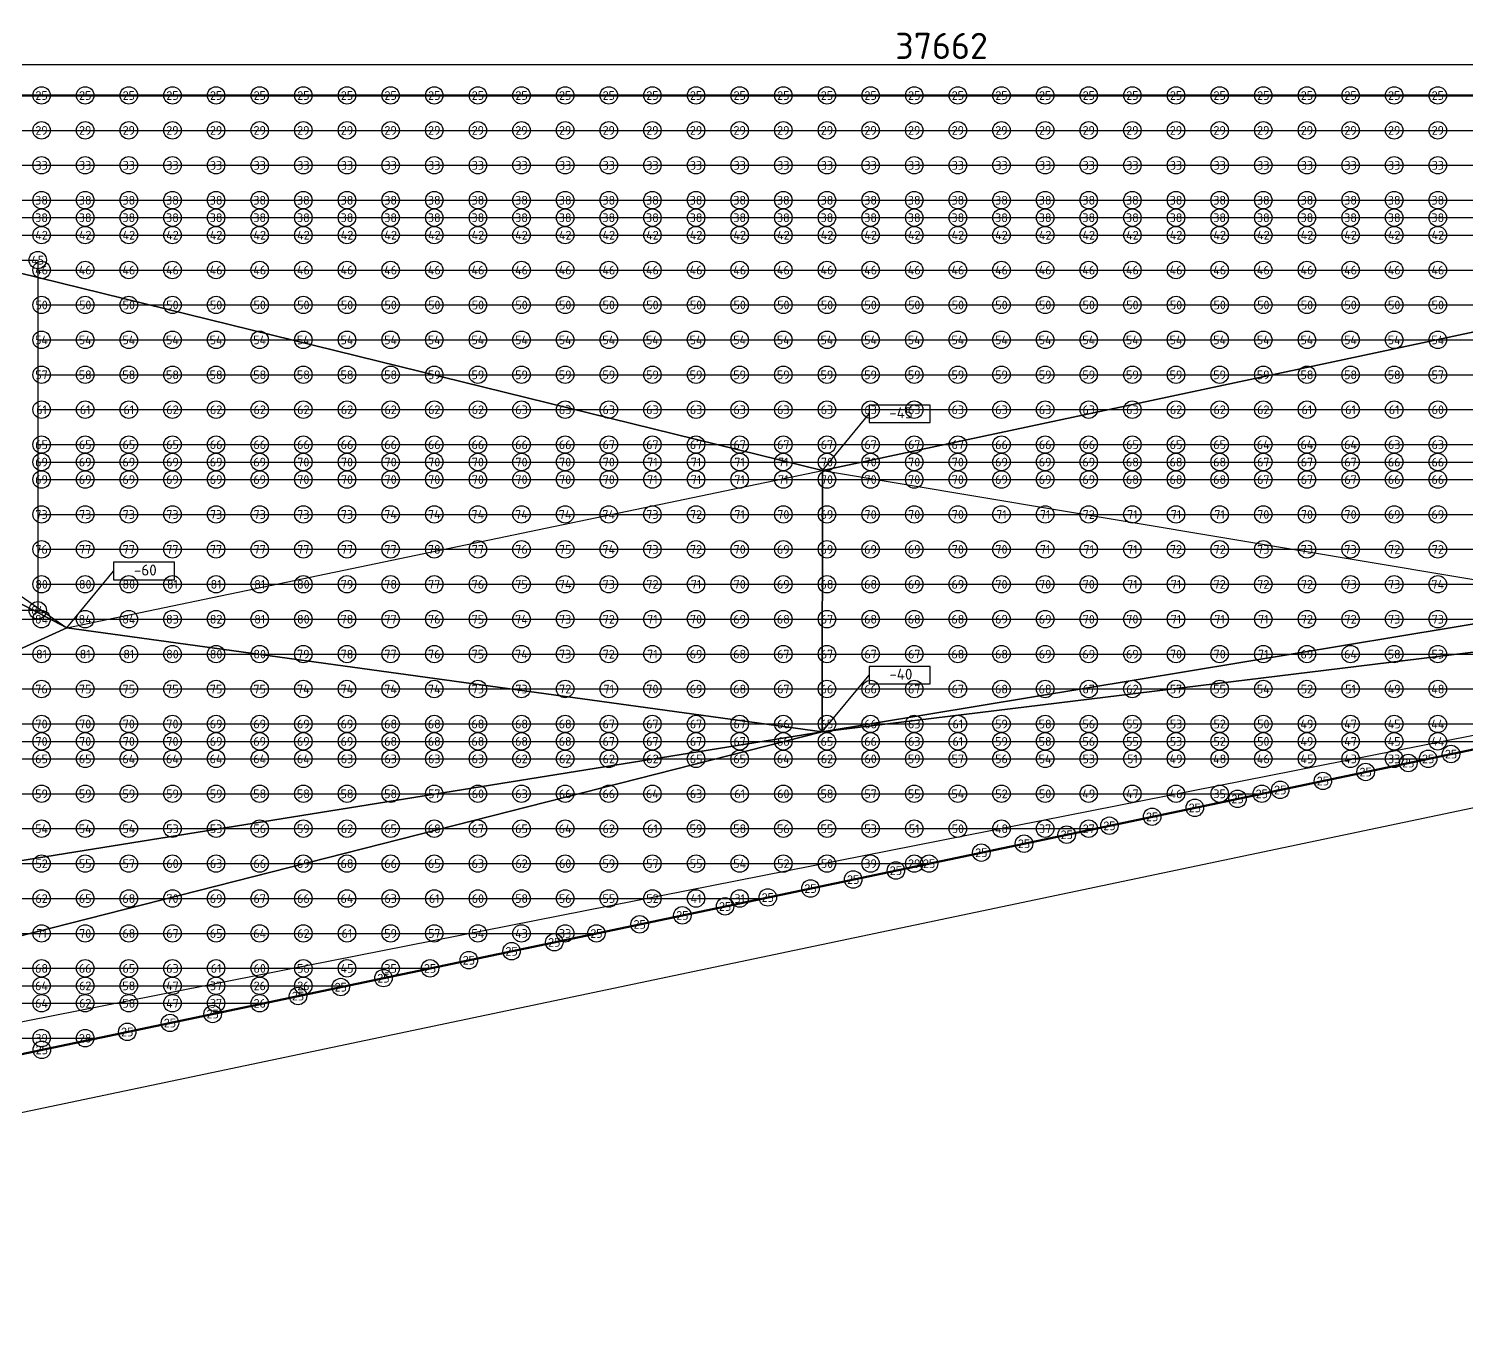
# Model space of a CAD drawing. Header units: millimetres. Extents: x 3543 to 412546, y -146359 to 38454.
# Drawn here: x 269712 to 286185, y -37114 to -22078 of the extents above; entities that cross this region are included whole.
import ezdxf
from ezdxf.enums import TextEntityAlignment as Align

# ---------------------------------------------------------------- set-up
doc = ezdxf.new("R2010")
doc.units = ezdxf.units.MM
doc.layers.add('контур', color=1, linetype='Continuous', lineweight=50)
doc.layers.add('размеры', color=7, linetype='Continuous', lineweight=5)
for name, color, linetype in [('линии_высот', 4, 'Continuous'), ('областиvb', 52, 'Continuous'), ('опоры_текстvb', 7, 'Continuous'), ('опорыvb', 7, 'Continuous'), ('сеткаvb', 8, 'Continuous')]:
    doc.layers.add(name, color=color, linetype=linetype)
doc.styles.add('isocpeur', font='isocpeur.ttf')
doc.dimstyles.new('ISO-25', dxfattribs={"dimtxt": 2.5, "dimasz": 2.5, "dimexe": 1.25, "dimexo": 0.625, "dimtad": 1, "dimdec": 0, "dimtxsty": 'isocpeur', "dimblk": 'OBLIQUE', "dimcen": 2.5, "dimadec": 0, "dimazin": 0, "dimtfac": 1, "dimtdec": 0, "dimtmove": 0, "dimatfit": 3, "dimfxl": 1, "dimarcsym": 0})

# ---------------------------------------------------------------- blocks, each defined once
blk = doc.blocks.new('otmetka_oporvb')
at = {"linetype": 'ByBlock', "lineweight": -2}
blk.add_hatch(color=0, dxfattribs=at).paths.add_polyline_path([(-38, -32, 1), (38, 32, 1)])
at = {"color": 0, "linetype": 'ByBlock', "lineweight": -2}
blk.add_line((0, 0), (2142, 2596), dxfattribs=at)
at = {"color": 0}
blk.add_lwpolyline([(2142, 2196), (4942, 2196), (4942, 2996), (2142, 2996)], close=True, dxfattribs=at)
at = {"color": 0, "linetype": 'ByBlock', "lineweight": -2, "style": 'isocpeur'}
blk.add_attdef('OTM', text='', height=500, dxfattribs=at).set_placement((3600, 2639), align=Align.MIDDLE_CENTER)
blk = doc.blocks.new('opor_symbPRO')
at = {"color": 0, "ltscale": 20}
blk.add_circle((0, 0), 100, dxfattribs=at)
at = {"layer": 'опоры_текстvb', "color": 0, "linetype": 'ByBlock', "lineweight": -2, "style": 'isocpeur'}
blk.add_attdef('COL', text='', height=100, dxfattribs=at).set_placement((0, -1), align=Align.MIDDLE_CENTER)
blk = doc.blocks.new('_OBLIQUE')
at = {"color": 0, "linetype": 'ByBlock'}
blk.add_line((-0.5, -0.5), (0.5, 0.5), dxfattribs=at)
blk = doc.blocks.new('*D35')
at = {"layer": 'Defpoints', "color": 0, "transparency": 16777216}
for p in [(299003, -22488), (261341, -22842), (299003, -22842)]:
    blk.add_point(p, dxfattribs=at)
at = {"layer": 'размеры', "color": 0, "lineweight": -2, "transparency": 16777216}
for p, q in [((261341, -22780), (261341, -22363)), ((299003, -22780), (299003, -22363)), ((261341, -22488), (299003, -22488))]:
    blk.add_line(p, q, dxfattribs=at)
at = {"layer": 'размеры', "color": 0, "lineweight": -2, "transparency": 16777216, "xscale": 250, "yscale": 250, "zscale": 250, "rotation": 180}
blk.add_blockref('_OBLIQUE', (261341, -22488), dxfattribs=at)
at = {"layer": 'размеры', "color": 0, "lineweight": -2, "transparency": 16777216, "xscale": 250, "yscale": 250, "zscale": 250}
blk.add_blockref('_OBLIQUE', (299003, -22488), dxfattribs=at)
at = {"layer": 'размеры', "color": 0, "transparency": 16777216, "insert": (280172, -22275), "char_height": 300, "attachment_point": 5, "style": 'isocpeur'}
blk.add_mtext('37662', dxfattribs=at)
blk = doc.blocks.new('*D37')
at = {"layer": 'Defpoints', "color": 0, "transparency": 16777216}
for p in [(299003, -27661), (215545, -45174), (215680, -45817)]:
    blk.add_point(p, dxfattribs=at)
at = {"layer": 'размеры', "color": 0, "lineweight": -2, "transparency": 16777216}
for p, q in [((299016, -27722), (299164, -28426)), ((299138, -28304), (215680, -45817)), ((215558, -45235), (215706, -45939))]:
    blk.add_line(p, q, dxfattribs=at)
at = {"layer": 'размеры', "color": 0, "lineweight": -2, "transparency": 16777216, "xscale": 250, "yscale": 250, "zscale": 250}
for p, rotation in [((299138, -28304), 11.85098422200823), ((215680, -45817), 191.8509842220083)]:
    blk.add_blockref('_OBLIQUE', p, dxfattribs=dict(at, rotation=rotation))
at = {"layer": 'размеры', "color": 0, "transparency": 16777216, "insert": (257365, -36852), "char_height": 300, "attachment_point": 5, "rotation": 11.851, "style": 'isocpeur'}
blk.add_mtext('85276', dxfattribs=at)

msp = doc.modelspace()

# ---------------------------------------------------------------- linework, layer by layer
at = {"layer": 'контур', "linetype": 'Continuous'}
msp.add_lwpolyline([(215545, -45173.6), (210858.8, -22842.2), (229841.6, -22842.2), (229841.6, -32939.6), (261341.5, -32939.6), (261341.5, -22842.2), (299003.2, -22842.2), (299003.2, -27660.7)], close=True, dxfattribs=at)
at = {"layer": 'линии_высот'}
msp.add_line((215545, -45173.6), (299003.2, -27660.7), dxfattribs=at)
for points in [[(270147.8, -28939.8), (261341.5, -24330.6), (261341.5, -22842.2)], [(270147.8, -28939.8), (278807.8, -27138), (261341.5, -22842.2)], [(261341.5, -22842.2), (278807.8, -27138), (299003.2, -22842.2)], [(278807.8, -27138), (287798.8, -28642.6), (299003.2, -22842.2)], [(270147.8, -28939.8), (261341.5, -32939.6), (261341.5, -24330.6)], [(270147.8, -28939.8), (278807.8, -27138), (278805.8, -30132.2)], [(278805.8, -30132.2), (278807.8, -27138), (287798.8, -28642.6)], [(252298.9, -36875.6), (215545, -45173.6), (299003.2, -27660.7)], [(252298.9, -36875.6), (278805.8, -30132.2), (299003.2, -27660.7)], [(278805.8, -30132.2), (287798.8, -28642.6), (299003.2, -27660.7)], [(261341.5, -32939.6), (270147.8, -28939.8), (278805.8, -30132.2)], [(252298.9, -36875.6), (261341.5, -32939.6), (278805.8, -30132.2)]]:
    msp.add_lwpolyline(points, close=True, dxfattribs=at)
at = {"layer": 'областиvb'}
msp.add_lwpolyline([(264714.2, -24728.5), (269815.3, -24728.5), (269815.3, -28741.4), (264714.2, -28741.4)], close=True, dxfattribs=at)
at = {"layer": 'сеткаvb'}
for p, q in [((261341.5, -22842.2), (299003.2, -22842.2)), ((261341.5, -23242.2), (299003.2, -23242.2)), ((261341.5, -23642.2), (299003.2, -23642.2)), ((261341.5, -24042.2), (299003.2, -24042.2)), ((261341.5, -24242.2), (299003.2, -24242.2)), ((261341.5, -24442.2), (299003.2, -24442.2)), ((264714.2, -24728.5), (269815.3, -24728.5)), ((269815.3, -24842.2), (299003.2, -24842.2)), ((269815.3, -25242.2), (299003.2, -25242.2)), ((269815.3, -25642.2), (299003.2, -25642.2)), ((269815.3, -26042.2), (299003.2, -26042.2)), ((269815.3, -26442.2), (299003.2, -26442.2)), ((269815.3, -26842.2), (299003.2, -26842.2)), ((269815.3, -27042.2), (299003.2, -27042.2)), ((269815.3, -27242.2), (299003.2, -27242.2)), ((269815.3, -27642.2), (299003.2, -27642.2)), ((269815.3, -28042.2), (297185.4, -28042.2)), ((269815.3, -28442.2), (295279.2, -28442.2)), ((269815.3, -28741.4), (264714.2, -28741.4)), ((261341.5, -28842.2), (293372.9, -28842.2)), ((261341.5, -29242.2), (291466.7, -29242.2)), ((261341.5, -29642.2), (289560.5, -29642.2)), ((261341.5, -30042.2), (287654.3, -30042.2)), ((261341.5, -30242.2), (286701.2, -30242.2)), ((261341.5, -30442.2), (285748.1, -30442.2)), ((261341.5, -30842.2), (283841.9, -30842.2)), ((261341.5, -31242.2), (281935.6, -31242.2)), ((261341.5, -31642.2), (280029.4, -31642.2)), ((261341.5, -32042.2), (278123.2, -32042.2)), ((261341.5, -32442.2), (276217, -32442.2)), ((261341.5, -32842.2), (274310.8, -32842.2)), ((215045, -33042.2), (273357.7, -33042.2)), ((215087.4, -33242.2), (272404.6, -33242.2)), ((215172.1, -33642.2), (270498.3, -33642.2))]:
    msp.add_line(p, q, dxfattribs=at)

# ---------------------------------------------------------------- block references
at = {"xscale": 0.25, "yscale": 0.25, "zscale": 0.25}
for p, values in [((278807.8, -27138), {'OTM': '-45'}), ((270147.8, -28939.8), {'OTM': '-60'}), ((278805.8, -30132.2), {'OTM': '-40'})]:
    msp.add_blockref('otmetka_oporvb', p, dxfattribs=at).add_auto_attribs(values)
at = {"layer": 'опорыvb', "color": 1}
for p, values in [((269858.8, -22842.2), {'COL': '25'}), ((270358.8, -22842.2), {'COL': '25'}), ((270858.8, -22842.2), {'COL': '25'}), ((271358.8, -22842.2), {'COL': '25'}), ((271858.8, -22842.2), {'COL': '25'}), ((272358.8, -22842.2), {'COL': '25'}), ((272858.8, -22842.2), {'COL': '25'}), ((273358.8, -22842.2), {'COL': '25'}), ((273858.8, -22842.2), {'COL': '25'}), ((274358.8, -22842.2), {'COL': '25'}), ((274858.8, -22842.2), {'COL': '25'}), ((275358.8, -22842.2), {'COL': '25'}), ((275858.8, -22842.2), {'COL': '25'}), ((276358.8, -22842.2), {'COL': '25'}), ((276858.8, -22842.2), {'COL': '25'}), ((277358.8, -22842.2), {'COL': '25'}), ((277858.8, -22842.2), {'COL': '25'}), ((278358.8, -22842.2), {'COL': '25'}), ((278858.8, -22842.2), {'COL': '25'}), ((279358.8, -22842.2), {'COL': '25'}), ((279858.8, -22842.2), {'COL': '25'}), ((280358.8, -22842.2), {'COL': '25'}), ((280858.8, -22842.2), {'COL': '25'}), ((281358.8, -22842.2), {'COL': '25'}), ((281858.8, -22842.2), {'COL': '25'}), ((282358.8, -22842.2), {'COL': '25'}), ((282858.8, -22842.2), {'COL': '25'}), ((283358.8, -22842.2), {'COL': '25'}), ((283858.8, -22842.2), {'COL': '25'}), ((284358.8, -22842.2), {'COL': '25'}), ((284858.8, -22842.2), {'COL': '25'}), ((285358.8, -22842.2), {'COL': '25'}), ((285858.8, -22842.2), {'COL': '25'}), ((269858.8, -23242.2), {'COL': '29'}), ((270358.8, -23242.2), {'COL': '29'}), ((270858.8, -23242.2), {'COL': '29'}), ((271358.8, -23242.2), {'COL': '29'}), ((271858.8, -23242.2), {'COL': '29'}), ((272358.8, -23242.2), {'COL': '29'}), ((272858.8, -23242.2), {'COL': '29'}), ((273358.8, -23242.2), {'COL': '29'}), ((273858.8, -23242.2), {'COL': '29'}), ((274358.8, -23242.2), {'COL': '29'}), ((274858.8, -23242.2), {'COL': '29'}), ((275358.8, -23242.2), {'COL': '29'}), ((275858.8, -23242.2), {'COL': '29'}), ((276358.8, -23242.2), {'COL': '29'}), ((276858.8, -23242.2), {'COL': '29'}), ((277358.8, -23242.2), {'COL': '29'}), ((277858.8, -23242.2), {'COL': '29'}), ((278358.8, -23242.2), {'COL': '29'}), ((278858.8, -23242.2), {'COL': '29'}), ((279358.8, -23242.2), {'COL': '29'}), ((279858.8, -23242.2), {'COL': '29'}), ((280358.8, -23242.2), {'COL': '29'}), ((280858.8, -23242.2), {'COL': '29'}), ((281358.8, -23242.2), {'COL': '29'}), ((281858.8, -23242.2), {'COL': '29'}), ((282358.8, -23242.2), {'COL': '29'}), ((282858.8, -23242.2), {'COL': '29'}), ((283358.8, -23242.2), {'COL': '29'}), ((283858.8, -23242.2), {'COL': '29'}), ((284358.8, -23242.2), {'COL': '29'}), ((284858.8, -23242.2), {'COL': '29'}), ((285358.8, -23242.2), {'COL': '29'}), ((285858.8, -23242.2), {'COL': '29'}), ((269858.8, -23642.2), {'COL': '33'}), ((270358.8, -23642.2), {'COL': '33'}), ((270858.8, -23642.2), {'COL': '33'}), ((271358.8, -23642.2), {'COL': '33'}), ((271858.8, -23642.2), {'COL': '33'}), ((272358.8, -23642.2), {'COL': '33'}), ((272858.8, -23642.2), {'COL': '33'}), ((273358.8, -23642.2), {'COL': '33'}), ((273858.8, -23642.2), {'COL': '33'}), ((274358.8, -23642.2), {'COL': '33'}), ((274858.8, -23642.2), {'COL': '33'}), ((275358.8, -23642.2), {'COL': '33'}), ((275858.8, -23642.2), {'COL': '33'}), ((276358.8, -23642.2), {'COL': '33'}), ((276858.8, -23642.2), {'COL': '33'}), ((277358.8, -23642.2), {'COL': '33'}), ((277858.8, -23642.2), {'COL': '33'}), ((278358.8, -23642.2), {'COL': '33'}), ((278858.8, -23642.2), {'COL': '33'}), ((279358.8, -23642.2), {'COL': '33'}), ((279858.8, -23642.2), {'COL': '33'}), ((280358.8, -23642.2), {'COL': '33'}), ((280858.8, -23642.2), {'COL': '33'}), ((281358.8, -23642.2), {'COL': '33'}), ((281858.8, -23642.2), {'COL': '33'}), ((282358.8, -23642.2), {'COL': '33'}), ((282858.8, -23642.2), {'COL': '33'}), ((283358.8, -23642.2), {'COL': '33'}), ((283858.8, -23642.2), {'COL': '33'}), ((284358.8, -23642.2), {'COL': '33'}), ((284858.8, -23642.2), {'COL': '33'}), ((285358.8, -23642.2), {'COL': '33'}), ((285858.8, -23642.2), {'COL': '33'}), ((286010.3, -30387.1), {'COL': '25'}), ((285358.8, -30442.2), {'COL': '33'}), ((285521, -30489.8), {'COL': '25'}), ((285748.1, -30442.2), {'COL': '25'}), ((284542.3, -30695.2), {'COL': '25'}), ((285031.6, -30592.5), {'COL': '25'}), ((283563.6, -30900.5), {'COL': '25'}), ((283841.9, -30842.2), {'COL': '25'}), ((284053, -30797.9), {'COL': '25'}), ((283074.3, -31003.2), {'COL': '25'}), ((282095.6, -31208.6), {'COL': '25'}), ((282584.9, -31105.9), {'COL': '25'}), ((281606.2, -31311.3), {'COL': '25'}), ((281858.8, -31242.2), {'COL': '27'}), ((280627.6, -31516.6), {'COL': '25'}), ((281116.9, -31414), {'COL': '25'}), ((279648.9, -31722), {'COL': '25'}), ((279858.8, -31642.2), {'COL': '29'}), ((280029.4, -31642.2), {'COL': '25'}), ((279159.5, -31824.7), {'COL': '25'}), ((277858.8, -32042.2), {'COL': '31'}), ((278180.8, -32030.1), {'COL': '25'}), ((278670.2, -31927.4), {'COL': '25'}), ((277691.5, -32132.7), {'COL': '25'}), ((276712.8, -32338.1), {'COL': '25'}), ((277202.2, -32235.4), {'COL': '25'}), ((275734.1, -32543.5), {'COL': '25'}), ((275858.8, -32442.2), {'COL': '33'}), ((276217, -32442.2), {'COL': '25'}), ((275244.8, -32646.2), {'COL': '25'}), ((274310.8, -32842.2), {'COL': '25'}), ((274755.4, -32748.8), {'COL': '25'}), ((272358.8, -33042.2), {'COL': '26'}), ((272858.8, -33042.2), {'COL': '26'}), ((273776.8, -32954.2), {'COL': '25'}), ((272798.1, -33159.6), {'COL': '25'}), ((273287.4, -33056.9), {'COL': '25'}), ((271819.4, -33365), {'COL': '25'}), ((272358.8, -33242.2), {'COL': '26'}), ((271330, -33467.6), {'COL': '25'}), ((270358.8, -33642.2), {'COL': '28'}), ((270840.7, -33570.3), {'COL': '25'}), ((269862, -33775.7), {'COL': '25'})]:
    msp.add_blockref('opor_symbPRO', p, dxfattribs=at).add_auto_attribs(values)
at = {"layer": 'опорыvb', "color": 92}
for p, values in [((269858.8, -24042.2), {'COL': '38'}), ((270358.8, -24042.2), {'COL': '38'}), ((270858.8, -24042.2), {'COL': '38'}), ((271358.8, -24042.2), {'COL': '38'}), ((271858.8, -24042.2), {'COL': '38'}), ((272358.8, -24042.2), {'COL': '38'}), ((272858.8, -24042.2), {'COL': '38'}), ((273358.8, -24042.2), {'COL': '38'}), ((273858.8, -24042.2), {'COL': '38'}), ((274358.8, -24042.2), {'COL': '38'}), ((274858.8, -24042.2), {'COL': '38'}), ((275358.8, -24042.2), {'COL': '38'}), ((275858.8, -24042.2), {'COL': '38'}), ((276358.8, -24042.2), {'COL': '38'}), ((276858.8, -24042.2), {'COL': '38'}), ((277358.8, -24042.2), {'COL': '38'}), ((277858.8, -24042.2), {'COL': '38'}), ((278358.8, -24042.2), {'COL': '38'}), ((278858.8, -24042.2), {'COL': '38'}), ((279358.8, -24042.2), {'COL': '38'}), ((279858.8, -24042.2), {'COL': '38'}), ((280358.8, -24042.2), {'COL': '38'}), ((280858.8, -24042.2), {'COL': '38'}), ((281358.8, -24042.2), {'COL': '38'}), ((281858.8, -24042.2), {'COL': '38'}), ((282358.8, -24042.2), {'COL': '38'}), ((282858.8, -24042.2), {'COL': '38'}), ((283358.8, -24042.2), {'COL': '38'}), ((283858.8, -24042.2), {'COL': '38'}), ((284358.8, -24042.2), {'COL': '38'}), ((284858.8, -24042.2), {'COL': '38'}), ((285358.8, -24042.2), {'COL': '38'}), ((285858.8, -24042.2), {'COL': '38'}), ((269858.8, -24242.2), {'COL': '38'}), ((270358.8, -24242.2), {'COL': '38'}), ((270858.8, -24242.2), {'COL': '38'}), ((271358.8, -24242.2), {'COL': '38'}), ((271858.8, -24242.2), {'COL': '38'}), ((272358.8, -24242.2), {'COL': '38'}), ((272858.8, -24242.2), {'COL': '38'}), ((273358.8, -24242.2), {'COL': '38'}), ((273858.8, -24242.2), {'COL': '38'}), ((274358.8, -24242.2), {'COL': '38'}), ((274858.8, -24242.2), {'COL': '38'}), ((275358.8, -24242.2), {'COL': '38'}), ((275858.8, -24242.2), {'COL': '38'}), ((276358.8, -24242.2), {'COL': '38'}), ((276858.8, -24242.2), {'COL': '38'}), ((277358.8, -24242.2), {'COL': '38'}), ((277858.8, -24242.2), {'COL': '38'}), ((278358.8, -24242.2), {'COL': '38'}), ((278858.8, -24242.2), {'COL': '38'}), ((279358.8, -24242.2), {'COL': '38'}), ((279858.8, -24242.2), {'COL': '38'}), ((280358.8, -24242.2), {'COL': '38'}), ((280858.8, -24242.2), {'COL': '38'}), ((281358.8, -24242.2), {'COL': '38'}), ((281858.8, -24242.2), {'COL': '38'}), ((282358.8, -24242.2), {'COL': '38'}), ((282858.8, -24242.2), {'COL': '38'}), ((283358.8, -24242.2), {'COL': '38'}), ((283858.8, -24242.2), {'COL': '38'}), ((284358.8, -24242.2), {'COL': '38'}), ((284858.8, -24242.2), {'COL': '38'}), ((285358.8, -24242.2), {'COL': '38'}), ((285858.8, -24242.2), {'COL': '38'}), ((269858.8, -24442.2), {'COL': '42'}), ((270358.8, -24442.2), {'COL': '42'}), ((270858.8, -24442.2), {'COL': '42'}), ((271358.8, -24442.2), {'COL': '42'}), ((271858.8, -24442.2), {'COL': '42'}), ((272358.8, -24442.2), {'COL': '42'}), ((272858.8, -24442.2), {'COL': '42'}), ((273358.8, -24442.2), {'COL': '42'}), ((273858.8, -24442.2), {'COL': '42'}), ((274358.8, -24442.2), {'COL': '42'}), ((274858.8, -24442.2), {'COL': '42'}), ((275358.8, -24442.2), {'COL': '42'}), ((275858.8, -24442.2), {'COL': '42'}), ((276358.8, -24442.2), {'COL': '42'}), ((276858.8, -24442.2), {'COL': '42'}), ((277358.8, -24442.2), {'COL': '42'}), ((277858.8, -24442.2), {'COL': '42'}), ((278358.8, -24442.2), {'COL': '42'}), ((278858.8, -24442.2), {'COL': '42'}), ((279358.8, -24442.2), {'COL': '42'}), ((279858.8, -24442.2), {'COL': '42'}), ((280358.8, -24442.2), {'COL': '42'}), ((280858.8, -24442.2), {'COL': '42'}), ((281358.8, -24442.2), {'COL': '42'}), ((281858.8, -24442.2), {'COL': '42'}), ((282358.8, -24442.2), {'COL': '42'}), ((282858.8, -24442.2), {'COL': '42'}), ((283358.8, -24442.2), {'COL': '42'}), ((283858.8, -24442.2), {'COL': '42'}), ((284358.8, -24442.2), {'COL': '42'}), ((284858.8, -24442.2), {'COL': '42'}), ((285358.8, -24442.2), {'COL': '42'}), ((285858.8, -24442.2), {'COL': '42'}), ((269815.3, -24728.5), {'COL': '45'}), ((269858.8, -24842.2), {'COL': '46'}), ((270358.8, -24842.2), {'COL': '46'}), ((270858.8, -24842.2), {'COL': '46'}), ((271358.8, -24842.2), {'COL': '46'}), ((271858.8, -24842.2), {'COL': '46'}), ((272358.8, -24842.2), {'COL': '46'}), ((272858.8, -24842.2), {'COL': '46'}), ((273358.8, -24842.2), {'COL': '46'}), ((273858.8, -24842.2), {'COL': '46'}), ((274358.8, -24842.2), {'COL': '46'}), ((274858.8, -24842.2), {'COL': '46'}), ((275358.8, -24842.2), {'COL': '46'}), ((275858.8, -24842.2), {'COL': '46'}), ((276358.8, -24842.2), {'COL': '46'}), ((276858.8, -24842.2), {'COL': '46'}), ((277358.8, -24842.2), {'COL': '46'}), ((277858.8, -24842.2), {'COL': '46'}), ((278358.8, -24842.2), {'COL': '46'}), ((278858.8, -24842.2), {'COL': '46'}), ((279358.8, -24842.2), {'COL': '46'}), ((279858.8, -24842.2), {'COL': '46'}), ((280358.8, -24842.2), {'COL': '46'}), ((280858.8, -24842.2), {'COL': '46'}), ((281358.8, -24842.2), {'COL': '46'}), ((281858.8, -24842.2), {'COL': '46'}), ((282358.8, -24842.2), {'COL': '46'}), ((282858.8, -24842.2), {'COL': '46'}), ((283358.8, -24842.2), {'COL': '46'}), ((283858.8, -24842.2), {'COL': '46'}), ((284358.8, -24842.2), {'COL': '46'}), ((284858.8, -24842.2), {'COL': '46'}), ((285358.8, -24842.2), {'COL': '46'}), ((285858.8, -24842.2), {'COL': '46'}), ((285358.8, -29642.2), {'COL': '49'}), ((285858.8, -29642.2), {'COL': '48'}), ((284358.8, -30042.2), {'COL': '49'}), ((284858.8, -30042.2), {'COL': '47'}), ((285358.8, -30042.2), {'COL': '45'}), ((285858.8, -30042.2), {'COL': '44'}), ((284358.8, -30242.2), {'COL': '49'}), ((284858.8, -30242.2), {'COL': '47'}), ((285358.8, -30242.2), {'COL': '45'}), ((285858.8, -30242.2), {'COL': '44'}), ((282858.8, -30442.2), {'COL': '49'}), ((283358.8, -30442.2), {'COL': '48'}), ((283858.8, -30442.2), {'COL': '46'}), ((284358.8, -30442.2), {'COL': '45'}), ((284858.8, -30442.2), {'COL': '43'}), ((281858.8, -30842.2), {'COL': '49'}), ((282358.8, -30842.2), {'COL': '47'}), ((282858.8, -30842.2), {'COL': '46'}), ((283358.8, -30842.2), {'COL': '35'}), ((280858.8, -31242.2), {'COL': '48'}), ((281358.8, -31242.2), {'COL': '37'}), ((279358.8, -31642.2), {'COL': '39'}), ((277358.8, -32042.2), {'COL': '41'}), ((275358.8, -32442.2), {'COL': '43'}), ((273358.8, -32842.2), {'COL': '45'}), ((273858.8, -32842.2), {'COL': '35'}), ((271358.8, -33042.2), {'COL': '47'}), ((271858.8, -33042.2), {'COL': '37'}), ((271358.8, -33242.2), {'COL': '47'}), ((271858.8, -33242.2), {'COL': '37'}), ((269858.8, -33642.2), {'COL': '39'})]:
    msp.add_blockref('opor_symbPRO', p, dxfattribs=at).add_auto_attribs(values)
at = {"layer": 'опорыvb', "color": 131}
for p, values in [((269858.8, -25242.2), {'COL': '50'}), ((270358.8, -25242.2), {'COL': '50'}), ((270858.8, -25242.2), {'COL': '50'}), ((271358.8, -25242.2), {'COL': '50'}), ((271858.8, -25242.2), {'COL': '50'}), ((272358.8, -25242.2), {'COL': '50'}), ((272858.8, -25242.2), {'COL': '50'}), ((273358.8, -25242.2), {'COL': '50'}), ((273858.8, -25242.2), {'COL': '50'}), ((274358.8, -25242.2), {'COL': '50'}), ((274858.8, -25242.2), {'COL': '50'}), ((275358.8, -25242.2), {'COL': '50'}), ((275858.8, -25242.2), {'COL': '50'}), ((276358.8, -25242.2), {'COL': '50'}), ((276858.8, -25242.2), {'COL': '50'}), ((277358.8, -25242.2), {'COL': '50'}), ((277858.8, -25242.2), {'COL': '50'}), ((278358.8, -25242.2), {'COL': '50'}), ((278858.8, -25242.2), {'COL': '50'}), ((279358.8, -25242.2), {'COL': '50'}), ((279858.8, -25242.2), {'COL': '50'}), ((280358.8, -25242.2), {'COL': '50'}), ((280858.8, -25242.2), {'COL': '50'}), ((281358.8, -25242.2), {'COL': '50'}), ((281858.8, -25242.2), {'COL': '50'}), ((282358.8, -25242.2), {'COL': '50'}), ((282858.8, -25242.2), {'COL': '50'}), ((283358.8, -25242.2), {'COL': '50'}), ((283858.8, -25242.2), {'COL': '50'}), ((284358.8, -25242.2), {'COL': '50'}), ((284858.8, -25242.2), {'COL': '50'}), ((285358.8, -25242.2), {'COL': '50'}), ((285858.8, -25242.2), {'COL': '50'}), ((269858.8, -25642.2), {'COL': '54'}), ((270358.8, -25642.2), {'COL': '54'}), ((270858.8, -25642.2), {'COL': '54'}), ((271358.8, -25642.2), {'COL': '54'}), ((271858.8, -25642.2), {'COL': '54'}), ((272358.8, -25642.2), {'COL': '54'}), ((272858.8, -25642.2), {'COL': '54'}), ((273358.8, -25642.2), {'COL': '54'}), ((273858.8, -25642.2), {'COL': '54'}), ((274358.8, -25642.2), {'COL': '54'}), ((274858.8, -25642.2), {'COL': '54'}), ((275358.8, -25642.2), {'COL': '54'}), ((275858.8, -25642.2), {'COL': '54'}), ((276358.8, -25642.2), {'COL': '54'}), ((276858.8, -25642.2), {'COL': '54'}), ((277358.8, -25642.2), {'COL': '54'}), ((277858.8, -25642.2), {'COL': '54'}), ((278358.8, -25642.2), {'COL': '54'}), ((278858.8, -25642.2), {'COL': '54'}), ((279358.8, -25642.2), {'COL': '54'}), ((279858.8, -25642.2), {'COL': '54'}), ((280358.8, -25642.2), {'COL': '54'}), ((280858.8, -25642.2), {'COL': '54'}), ((281358.8, -25642.2), {'COL': '54'}), ((281858.8, -25642.2), {'COL': '54'}), ((282358.8, -25642.2), {'COL': '54'}), ((282858.8, -25642.2), {'COL': '54'}), ((283358.8, -25642.2), {'COL': '54'}), ((283858.8, -25642.2), {'COL': '54'}), ((284358.8, -25642.2), {'COL': '54'}), ((284858.8, -25642.2), {'COL': '54'}), ((285358.8, -25642.2), {'COL': '54'}), ((285858.8, -25642.2), {'COL': '54'}), ((269858.8, -26042.2), {'COL': '57'}), ((270358.8, -26042.2), {'COL': '58'}), ((270858.8, -26042.2), {'COL': '58'}), ((271358.8, -26042.2), {'COL': '58'}), ((271858.8, -26042.2), {'COL': '58'}), ((272358.8, -26042.2), {'COL': '58'}), ((272858.8, -26042.2), {'COL': '58'}), ((273358.8, -26042.2), {'COL': '58'}), ((273858.8, -26042.2), {'COL': '58'}), ((274358.8, -26042.2), {'COL': '59'}), ((274858.8, -26042.2), {'COL': '59'}), ((275358.8, -26042.2), {'COL': '59'}), ((275858.8, -26042.2), {'COL': '59'}), ((276358.8, -26042.2), {'COL': '59'}), ((276858.8, -26042.2), {'COL': '59'}), ((277358.8, -26042.2), {'COL': '59'}), ((277858.8, -26042.2), {'COL': '59'}), ((278358.8, -26042.2), {'COL': '59'}), ((278858.8, -26042.2), {'COL': '59'}), ((279358.8, -26042.2), {'COL': '59'}), ((279858.8, -26042.2), {'COL': '59'}), ((280358.8, -26042.2), {'COL': '59'}), ((280858.8, -26042.2), {'COL': '59'}), ((281358.8, -26042.2), {'COL': '59'}), ((281858.8, -26042.2), {'COL': '59'}), ((282358.8, -26042.2), {'COL': '59'}), ((282858.8, -26042.2), {'COL': '59'}), ((283358.8, -26042.2), {'COL': '59'}), ((283858.8, -26042.2), {'COL': '59'}), ((284358.8, -26042.2), {'COL': '58'}), ((284858.8, -26042.2), {'COL': '58'}), ((285358.8, -26042.2), {'COL': '58'}), ((285858.8, -26042.2), {'COL': '57'}), ((269858.8, -26442.2), {'COL': '61'}), ((270358.8, -26442.2), {'COL': '61'}), ((270858.8, -26442.2), {'COL': '61'}), ((271358.8, -26442.2), {'COL': '62'}), ((271858.8, -26442.2), {'COL': '62'}), ((272358.8, -26442.2), {'COL': '62'}), ((272858.8, -26442.2), {'COL': '62'}), ((273358.8, -26442.2), {'COL': '62'}), ((273858.8, -26442.2), {'COL': '62'}), ((274358.8, -26442.2), {'COL': '62'}), ((274858.8, -26442.2), {'COL': '62'}), ((275358.8, -26442.2), {'COL': '63'}), ((275858.8, -26442.2), {'COL': '63'}), ((276358.8, -26442.2), {'COL': '63'}), ((276858.8, -26442.2), {'COL': '63'}), ((277358.8, -26442.2), {'COL': '63'}), ((277858.8, -26442.2), {'COL': '63'}), ((278358.8, -26442.2), {'COL': '63'}), ((278858.8, -26442.2), {'COL': '63'}), ((279358.8, -26442.2), {'COL': '63'}), ((279858.8, -26442.2), {'COL': '63'}), ((280358.8, -26442.2), {'COL': '63'}), ((280858.8, -26442.2), {'COL': '63'}), ((281358.8, -26442.2), {'COL': '63'}), ((281858.8, -26442.2), {'COL': '63'}), ((282358.8, -26442.2), {'COL': '63'}), ((282858.8, -26442.2), {'COL': '62'}), ((283358.8, -26442.2), {'COL': '62'}), ((283858.8, -26442.2), {'COL': '62'}), ((284358.8, -26442.2), {'COL': '61'}), ((284858.8, -26442.2), {'COL': '61'}), ((285358.8, -26442.2), {'COL': '61'}), ((285858.8, -26442.2), {'COL': '60'}), ((269858.8, -26842.2), {'COL': '65'}), ((270358.8, -26842.2), {'COL': '65'}), ((270858.8, -26842.2), {'COL': '65'}), ((271358.8, -26842.2), {'COL': '65'}), ((271858.8, -26842.2), {'COL': '66'}), ((272358.8, -26842.2), {'COL': '66'}), ((272858.8, -26842.2), {'COL': '66'}), ((273358.8, -26842.2), {'COL': '66'}), ((273858.8, -26842.2), {'COL': '66'}), ((274358.8, -26842.2), {'COL': '66'}), ((274858.8, -26842.2), {'COL': '66'}), ((275358.8, -26842.2), {'COL': '66'}), ((275858.8, -26842.2), {'COL': '66'}), ((276358.8, -26842.2), {'COL': '67'}), ((276858.8, -26842.2), {'COL': '67'}), ((277358.8, -26842.2), {'COL': '67'}), ((277858.8, -26842.2), {'COL': '67'}), ((278358.8, -26842.2), {'COL': '67'}), ((278858.8, -26842.2), {'COL': '67'}), ((279358.8, -26842.2), {'COL': '67'}), ((279858.8, -26842.2), {'COL': '67'}), ((280358.8, -26842.2), {'COL': '67'}), ((280858.8, -26842.2), {'COL': '66'}), ((281358.8, -26842.2), {'COL': '66'}), ((281858.8, -26842.2), {'COL': '66'}), ((282358.8, -26842.2), {'COL': '65'}), ((282858.8, -26842.2), {'COL': '65'}), ((283358.8, -26842.2), {'COL': '65'}), ((283858.8, -26842.2), {'COL': '64'}), ((284358.8, -26842.2), {'COL': '64'}), ((284858.8, -26842.2), {'COL': '64'}), ((285358.8, -26842.2), {'COL': '63'}), ((285858.8, -26842.2), {'COL': '63'}), ((269858.8, -27042.2), {'COL': '69'}), ((270358.8, -27042.2), {'COL': '69'}), ((270858.8, -27042.2), {'COL': '69'}), ((271358.8, -27042.2), {'COL': '69'}), ((271858.8, -27042.2), {'COL': '69'}), ((272358.8, -27042.2), {'COL': '69'}), ((272858.8, -27042.2), {'COL': '70'}), ((273358.8, -27042.2), {'COL': '70'}), ((273858.8, -27042.2), {'COL': '70'}), ((274358.8, -27042.2), {'COL': '70'}), ((274858.8, -27042.2), {'COL': '70'}), ((275358.8, -27042.2), {'COL': '70'}), ((275858.8, -27042.2), {'COL': '70'}), ((276358.8, -27042.2), {'COL': '70'}), ((276858.8, -27042.2), {'COL': '71'}), ((277358.8, -27042.2), {'COL': '71'}), ((277858.8, -27042.2), {'COL': '71'}), ((278358.8, -27042.2), {'COL': '71'}), ((278858.8, -27042.2), {'COL': '70'}), ((279358.8, -27042.2), {'COL': '70'}), ((279858.8, -27042.2), {'COL': '70'}), ((280358.8, -27042.2), {'COL': '70'}), ((280858.8, -27042.2), {'COL': '69'}), ((281358.8, -27042.2), {'COL': '69'}), ((281858.8, -27042.2), {'COL': '69'}), ((282358.8, -27042.2), {'COL': '68'}), ((282858.8, -27042.2), {'COL': '68'}), ((283358.8, -27042.2), {'COL': '68'}), ((283858.8, -27042.2), {'COL': '67'}), ((284358.8, -27042.2), {'COL': '67'}), ((284858.8, -27042.2), {'COL': '67'}), ((285358.8, -27042.2), {'COL': '66'}), ((285858.8, -27042.2), {'COL': '66'}), ((269858.8, -27242.2), {'COL': '69'}), ((270358.8, -27242.2), {'COL': '69'}), ((270858.8, -27242.2), {'COL': '69'}), ((271358.8, -27242.2), {'COL': '69'}), ((271858.8, -27242.2), {'COL': '69'}), ((272358.8, -27242.2), {'COL': '69'}), ((272858.8, -27242.2), {'COL': '70'}), ((273358.8, -27242.2), {'COL': '70'}), ((273858.8, -27242.2), {'COL': '70'}), ((274358.8, -27242.2), {'COL': '70'}), ((274858.8, -27242.2), {'COL': '70'}), ((275358.8, -27242.2), {'COL': '70'}), ((275858.8, -27242.2), {'COL': '70'}), ((276358.8, -27242.2), {'COL': '70'}), ((276858.8, -27242.2), {'COL': '71'}), ((277358.8, -27242.2), {'COL': '71'}), ((277858.8, -27242.2), {'COL': '71'}), ((278358.8, -27242.2), {'COL': '71'}), ((278858.8, -27242.2), {'COL': '70'}), ((279358.8, -27242.2), {'COL': '70'}), ((279858.8, -27242.2), {'COL': '70'}), ((280358.8, -27242.2), {'COL': '70'}), ((280858.8, -27242.2), {'COL': '69'}), ((281358.8, -27242.2), {'COL': '69'}), ((281858.8, -27242.2), {'COL': '69'}), ((282358.8, -27242.2), {'COL': '68'}), ((282858.8, -27242.2), {'COL': '68'}), ((283358.8, -27242.2), {'COL': '68'}), ((283858.8, -27242.2), {'COL': '67'}), ((284358.8, -27242.2), {'COL': '67'}), ((284858.8, -27242.2), {'COL': '67'}), ((285358.8, -27242.2), {'COL': '66'}), ((285858.8, -27242.2), {'COL': '66'}), ((269858.8, -27642.2), {'COL': '73'}), ((270358.8, -27642.2), {'COL': '73'}), ((270858.8, -27642.2), {'COL': '73'}), ((271358.8, -27642.2), {'COL': '73'}), ((271858.8, -27642.2), {'COL': '73'}), ((272358.8, -27642.2), {'COL': '73'}), ((272858.8, -27642.2), {'COL': '73'}), ((273358.8, -27642.2), {'COL': '73'}), ((273858.8, -27642.2), {'COL': '74'}), ((274358.8, -27642.2), {'COL': '74'}), ((274858.8, -27642.2), {'COL': '74'}), ((275358.8, -27642.2), {'COL': '74'}), ((275858.8, -27642.2), {'COL': '74'}), ((276358.8, -27642.2), {'COL': '74'}), ((276858.8, -27642.2), {'COL': '73'}), ((277358.8, -27642.2), {'COL': '72'}), ((277858.8, -27642.2), {'COL': '71'}), ((278358.8, -27642.2), {'COL': '70'}), ((278858.8, -27642.2), {'COL': '69'}), ((279358.8, -27642.2), {'COL': '70'}), ((279858.8, -27642.2), {'COL': '70'}), ((280358.8, -27642.2), {'COL': '70'}), ((280858.8, -27642.2), {'COL': '71'}), ((281358.8, -27642.2), {'COL': '71'}), ((281858.8, -27642.2), {'COL': '72'}), ((282358.8, -27642.2), {'COL': '71'}), ((282858.8, -27642.2), {'COL': '71'}), ((283358.8, -27642.2), {'COL': '71'}), ((283858.8, -27642.2), {'COL': '70'}), ((284358.8, -27642.2), {'COL': '70'}), ((284858.8, -27642.2), {'COL': '70'}), ((285358.8, -27642.2), {'COL': '69'}), ((285858.8, -27642.2), {'COL': '69'}), ((269858.8, -28042.2), {'COL': '76'}), ((270358.8, -28042.2), {'COL': '77'}), ((270858.8, -28042.2), {'COL': '77'}), ((271358.8, -28042.2), {'COL': '77'}), ((271858.8, -28042.2), {'COL': '77'}), ((272358.8, -28042.2), {'COL': '77'}), ((272858.8, -28042.2), {'COL': '77'}), ((273358.8, -28042.2), {'COL': '77'}), ((273858.8, -28042.2), {'COL': '77'}), ((274358.8, -28042.2), {'COL': '78'}), ((274858.8, -28042.2), {'COL': '77'}), ((275358.8, -28042.2), {'COL': '76'}), ((275858.8, -28042.2), {'COL': '75'}), ((276358.8, -28042.2), {'COL': '74'}), ((276858.8, -28042.2), {'COL': '73'}), ((277358.8, -28042.2), {'COL': '72'}), ((277858.8, -28042.2), {'COL': '70'}), ((278358.8, -28042.2), {'COL': '69'}), ((278858.8, -28042.2), {'COL': '69'}), ((279358.8, -28042.2), {'COL': '69'}), ((279858.8, -28042.2), {'COL': '69'}), ((280358.8, -28042.2), {'COL': '70'}), ((280858.8, -28042.2), {'COL': '70'}), ((281358.8, -28042.2), {'COL': '71'}), ((281858.8, -28042.2), {'COL': '71'}), ((282358.8, -28042.2), {'COL': '71'}), ((282858.8, -28042.2), {'COL': '72'}), ((283358.8, -28042.2), {'COL': '72'}), ((283858.8, -28042.2), {'COL': '73'}), ((284358.8, -28042.2), {'COL': '73'}), ((284858.8, -28042.2), {'COL': '73'}), ((285358.8, -28042.2), {'COL': '72'}), ((285858.8, -28042.2), {'COL': '72'}), ((273358.8, -28442.2), {'COL': '79'}), ((273858.8, -28442.2), {'COL': '78'}), ((274358.8, -28442.2), {'COL': '77'}), ((274858.8, -28442.2), {'COL': '76'}), ((275358.8, -28442.2), {'COL': '75'}), ((275858.8, -28442.2), {'COL': '74'}), ((276358.8, -28442.2), {'COL': '73'}), ((276858.8, -28442.2), {'COL': '72'}), ((277358.8, -28442.2), {'COL': '71'}), ((277858.8, -28442.2), {'COL': '70'}), ((278358.8, -28442.2), {'COL': '69'}), ((278858.8, -28442.2), {'COL': '68'}), ((279358.8, -28442.2), {'COL': '68'}), ((279858.8, -28442.2), {'COL': '69'}), ((280358.8, -28442.2), {'COL': '69'}), ((280858.8, -28442.2), {'COL': '70'}), ((281358.8, -28442.2), {'COL': '70'}), ((281858.8, -28442.2), {'COL': '70'}), ((282358.8, -28442.2), {'COL': '71'}), ((282858.8, -28442.2), {'COL': '71'}), ((283358.8, -28442.2), {'COL': '72'}), ((283858.8, -28442.2), {'COL': '72'}), ((284358.8, -28442.2), {'COL': '72'}), ((284858.8, -28442.2), {'COL': '73'}), ((285358.8, -28442.2), {'COL': '73'}), ((285858.8, -28442.2), {'COL': '74'}), ((273358.8, -28842.2), {'COL': '78'}), ((273858.8, -28842.2), {'COL': '77'}), ((274358.8, -28842.2), {'COL': '76'}), ((274858.8, -28842.2), {'COL': '75'}), ((275358.8, -28842.2), {'COL': '74'}), ((275858.8, -28842.2), {'COL': '73'}), ((276358.8, -28842.2), {'COL': '72'}), ((276858.8, -28842.2), {'COL': '71'}), ((277358.8, -28842.2), {'COL': '70'}), ((277858.8, -28842.2), {'COL': '69'}), ((278358.8, -28842.2), {'COL': '68'}), ((278858.8, -28842.2), {'COL': '67'}), ((279358.8, -28842.2), {'COL': '68'}), ((279858.8, -28842.2), {'COL': '68'}), ((280358.8, -28842.2), {'COL': '68'}), ((280858.8, -28842.2), {'COL': '69'}), ((281358.8, -28842.2), {'COL': '69'}), ((281858.8, -28842.2), {'COL': '70'}), ((282358.8, -28842.2), {'COL': '70'}), ((282858.8, -28842.2), {'COL': '71'}), ((283358.8, -28842.2), {'COL': '71'}), ((283858.8, -28842.2), {'COL': '71'}), ((284358.8, -28842.2), {'COL': '72'}), ((284858.8, -28842.2), {'COL': '72'}), ((285358.8, -28842.2), {'COL': '73'}), ((285858.8, -28842.2), {'COL': '73'}), ((272858.8, -29242.2), {'COL': '79'}), ((273358.8, -29242.2), {'COL': '78'}), ((273858.8, -29242.2), {'COL': '77'}), ((274358.8, -29242.2), {'COL': '76'}), ((274858.8, -29242.2), {'COL': '75'}), ((275358.8, -29242.2), {'COL': '74'}), ((275858.8, -29242.2), {'COL': '73'}), ((276358.8, -29242.2), {'COL': '72'}), ((276858.8, -29242.2), {'COL': '71'}), ((277358.8, -29242.2), {'COL': '69'}), ((277858.8, -29242.2), {'COL': '68'}), ((278358.8, -29242.2), {'COL': '67'}), ((278858.8, -29242.2), {'COL': '67'}), ((279358.8, -29242.2), {'COL': '67'}), ((279858.8, -29242.2), {'COL': '67'}), ((280358.8, -29242.2), {'COL': '68'}), ((280858.8, -29242.2), {'COL': '68'}), ((281358.8, -29242.2), {'COL': '69'}), ((281858.8, -29242.2), {'COL': '69'}), ((282358.8, -29242.2), {'COL': '69'}), ((282858.8, -29242.2), {'COL': '70'}), ((283358.8, -29242.2), {'COL': '70'}), ((283858.8, -29242.2), {'COL': '71'}), ((284358.8, -29242.2), {'COL': '69'}), ((284858.8, -29242.2), {'COL': '64'}), ((285358.8, -29242.2), {'COL': '58'}), ((285858.8, -29242.2), {'COL': '53'}), ((269858.8, -29642.2), {'COL': '76'}), ((270358.8, -29642.2), {'COL': '75'}), ((270858.8, -29642.2), {'COL': '75'}), ((271358.8, -29642.2), {'COL': '75'}), ((271858.8, -29642.2), {'COL': '75'}), ((272358.8, -29642.2), {'COL': '75'}), ((272858.8, -29642.2), {'COL': '74'}), ((273358.8, -29642.2), {'COL': '74'}), ((273858.8, -29642.2), {'COL': '74'}), ((274358.8, -29642.2), {'COL': '74'}), ((274858.8, -29642.2), {'COL': '73'}), ((275358.8, -29642.2), {'COL': '73'}), ((275858.8, -29642.2), {'COL': '72'}), ((276358.8, -29642.2), {'COL': '71'}), ((276858.8, -29642.2), {'COL': '70'}), ((277358.8, -29642.2), {'COL': '69'}), ((277858.8, -29642.2), {'COL': '68'}), ((278358.8, -29642.2), {'COL': '67'}), ((278858.8, -29642.2), {'COL': '66'}), ((279358.8, -29642.2), {'COL': '66'}), ((279858.8, -29642.2), {'COL': '67'}), ((280358.8, -29642.2), {'COL': '67'}), ((280858.8, -29642.2), {'COL': '68'}), ((281358.8, -29642.2), {'COL': '68'}), ((281858.8, -29642.2), {'COL': '67'}), ((282358.8, -29642.2), {'COL': '62'}), ((282858.8, -29642.2), {'COL': '57'}), ((283358.8, -29642.2), {'COL': '55'}), ((283858.8, -29642.2), {'COL': '54'}), ((284358.8, -29642.2), {'COL': '52'}), ((284858.8, -29642.2), {'COL': '51'}), ((269858.8, -30042.2), {'COL': '70'}), ((270358.8, -30042.2), {'COL': '70'}), ((270858.8, -30042.2), {'COL': '70'}), ((271358.8, -30042.2), {'COL': '70'}), ((271858.8, -30042.2), {'COL': '69'}), ((272358.8, -30042.2), {'COL': '69'}), ((272858.8, -30042.2), {'COL': '69'}), ((273358.8, -30042.2), {'COL': '69'}), ((273858.8, -30042.2), {'COL': '68'}), ((274358.8, -30042.2), {'COL': '68'}), ((274858.8, -30042.2), {'COL': '68'}), ((275358.8, -30042.2), {'COL': '68'}), ((275858.8, -30042.2), {'COL': '68'}), ((276358.8, -30042.2), {'COL': '67'}), ((276858.8, -30042.2), {'COL': '67'}), ((277358.8, -30042.2), {'COL': '67'}), ((277858.8, -30042.2), {'COL': '67'}), ((278358.8, -30042.2), {'COL': '66'}), ((278858.8, -30042.2), {'COL': '65'}), ((279358.8, -30042.2), {'COL': '66'}), ((279858.8, -30042.2), {'COL': '63'}), ((280358.8, -30042.2), {'COL': '61'}), ((280858.8, -30042.2), {'COL': '59'}), ((281358.8, -30042.2), {'COL': '58'}), ((281858.8, -30042.2), {'COL': '56'}), ((282358.8, -30042.2), {'COL': '55'}), ((282858.8, -30042.2), {'COL': '53'}), ((283358.8, -30042.2), {'COL': '52'}), ((283858.8, -30042.2), {'COL': '50'}), ((269858.8, -30242.2), {'COL': '70'}), ((270358.8, -30242.2), {'COL': '70'}), ((270858.8, -30242.2), {'COL': '70'}), ((271358.8, -30242.2), {'COL': '70'}), ((271858.8, -30242.2), {'COL': '69'}), ((272358.8, -30242.2), {'COL': '69'}), ((272858.8, -30242.2), {'COL': '69'}), ((273358.8, -30242.2), {'COL': '69'}), ((273858.8, -30242.2), {'COL': '68'}), ((274358.8, -30242.2), {'COL': '68'}), ((274858.8, -30242.2), {'COL': '68'}), ((275358.8, -30242.2), {'COL': '68'}), ((275858.8, -30242.2), {'COL': '68'}), ((276358.8, -30242.2), {'COL': '67'}), ((276858.8, -30242.2), {'COL': '67'}), ((277358.8, -30242.2), {'COL': '67'}), ((277858.8, -30242.2), {'COL': '67'}), ((278358.8, -30242.2), {'COL': '66'}), ((278858.8, -30242.2), {'COL': '65'}), ((279358.8, -30242.2), {'COL': '66'}), ((279858.8, -30242.2), {'COL': '63'}), ((280358.8, -30242.2), {'COL': '61'}), ((280858.8, -30242.2), {'COL': '59'}), ((281358.8, -30242.2), {'COL': '58'}), ((281858.8, -30242.2), {'COL': '56'}), ((282358.8, -30242.2), {'COL': '55'}), ((282858.8, -30242.2), {'COL': '53'}), ((283358.8, -30242.2), {'COL': '52'}), ((283858.8, -30242.2), {'COL': '50'}), ((269858.8, -30442.2), {'COL': '65'}), ((270358.8, -30442.2), {'COL': '65'}), ((270858.8, -30442.2), {'COL': '64'}), ((271358.8, -30442.2), {'COL': '64'}), ((271858.8, -30442.2), {'COL': '64'}), ((272358.8, -30442.2), {'COL': '64'}), ((272858.8, -30442.2), {'COL': '64'}), ((273358.8, -30442.2), {'COL': '63'}), ((273858.8, -30442.2), {'COL': '63'}), ((274358.8, -30442.2), {'COL': '63'}), ((274858.8, -30442.2), {'COL': '63'}), ((275358.8, -30442.2), {'COL': '62'}), ((275858.8, -30442.2), {'COL': '62'}), ((276358.8, -30442.2), {'COL': '62'}), ((276858.8, -30442.2), {'COL': '62'}), ((277358.8, -30442.2), {'COL': '65'}), ((277858.8, -30442.2), {'COL': '65'}), ((278358.8, -30442.2), {'COL': '64'}), ((278858.8, -30442.2), {'COL': '62'}), ((279358.8, -30442.2), {'COL': '60'}), ((279858.8, -30442.2), {'COL': '59'}), ((280358.8, -30442.2), {'COL': '57'}), ((280858.8, -30442.2), {'COL': '56'}), ((281358.8, -30442.2), {'COL': '54'}), ((281858.8, -30442.2), {'COL': '53'}), ((282358.8, -30442.2), {'COL': '51'}), ((269858.8, -30842.2), {'COL': '59'}), ((270358.8, -30842.2), {'COL': '59'}), ((270858.8, -30842.2), {'COL': '59'}), ((271358.8, -30842.2), {'COL': '59'}), ((271858.8, -30842.2), {'COL': '59'}), ((272358.8, -30842.2), {'COL': '58'}), ((272858.8, -30842.2), {'COL': '58'}), ((273358.8, -30842.2), {'COL': '58'}), ((273858.8, -30842.2), {'COL': '58'}), ((274358.8, -30842.2), {'COL': '57'}), ((274858.8, -30842.2), {'COL': '60'}), ((275358.8, -30842.2), {'COL': '63'}), ((275858.8, -30842.2), {'COL': '66'}), ((276358.8, -30842.2), {'COL': '66'}), ((276858.8, -30842.2), {'COL': '64'}), ((277358.8, -30842.2), {'COL': '63'}), ((277858.8, -30842.2), {'COL': '61'}), ((278358.8, -30842.2), {'COL': '60'}), ((278858.8, -30842.2), {'COL': '58'}), ((279358.8, -30842.2), {'COL': '57'}), ((279858.8, -30842.2), {'COL': '55'}), ((280358.8, -30842.2), {'COL': '54'}), ((280858.8, -30842.2), {'COL': '52'}), ((281358.8, -30842.2), {'COL': '50'}), ((269858.8, -31242.2), {'COL': '54'}), ((270358.8, -31242.2), {'COL': '54'}), ((270858.8, -31242.2), {'COL': '54'}), ((271358.8, -31242.2), {'COL': '53'}), ((271858.8, -31242.2), {'COL': '53'}), ((272358.8, -31242.2), {'COL': '56'}), ((272858.8, -31242.2), {'COL': '59'}), ((273358.8, -31242.2), {'COL': '62'}), ((273858.8, -31242.2), {'COL': '65'}), ((274358.8, -31242.2), {'COL': '68'}), ((274858.8, -31242.2), {'COL': '67'}), ((275358.8, -31242.2), {'COL': '65'}), ((275858.8, -31242.2), {'COL': '64'}), ((276358.8, -31242.2), {'COL': '62'}), ((276858.8, -31242.2), {'COL': '61'}), ((277358.8, -31242.2), {'COL': '59'}), ((277858.8, -31242.2), {'COL': '58'}), ((278358.8, -31242.2), {'COL': '56'}), ((278858.8, -31242.2), {'COL': '55'}), ((279358.8, -31242.2), {'COL': '53'}), ((279858.8, -31242.2), {'COL': '51'}), ((280358.8, -31242.2), {'COL': '50'}), ((269858.8, -31642.2), {'COL': '52'}), ((270358.8, -31642.2), {'COL': '55'}), ((270858.8, -31642.2), {'COL': '57'}), ((271358.8, -31642.2), {'COL': '60'}), ((271858.8, -31642.2), {'COL': '63'}), ((272358.8, -31642.2), {'COL': '66'}), ((272858.8, -31642.2), {'COL': '69'}), ((273358.8, -31642.2), {'COL': '68'}), ((273858.8, -31642.2), {'COL': '66'}), ((274358.8, -31642.2), {'COL': '65'}), ((274858.8, -31642.2), {'COL': '63'}), ((275358.8, -31642.2), {'COL': '62'}), ((275858.8, -31642.2), {'COL': '60'}), ((276358.8, -31642.2), {'COL': '59'}), ((276858.8, -31642.2), {'COL': '57'}), ((277358.8, -31642.2), {'COL': '55'}), ((277858.8, -31642.2), {'COL': '54'}), ((278358.8, -31642.2), {'COL': '52'}), ((278858.8, -31642.2), {'COL': '50'}), ((269858.8, -32042.2), {'COL': '62'}), ((270358.8, -32042.2), {'COL': '65'}), ((270858.8, -32042.2), {'COL': '68'}), ((271358.8, -32042.2), {'COL': '70'}), ((271858.8, -32042.2), {'COL': '69'}), ((272358.8, -32042.2), {'COL': '67'}), ((272858.8, -32042.2), {'COL': '66'}), ((273358.8, -32042.2), {'COL': '64'}), ((273858.8, -32042.2), {'COL': '63'}), ((274358.8, -32042.2), {'COL': '61'}), ((274858.8, -32042.2), {'COL': '60'}), ((275358.8, -32042.2), {'COL': '58'}), ((275858.8, -32042.2), {'COL': '56'}), ((276358.8, -32042.2), {'COL': '55'}), ((276858.8, -32042.2), {'COL': '52'}), ((269858.8, -32442.2), {'COL': '71'}), ((270358.8, -32442.2), {'COL': '70'}), ((270858.8, -32442.2), {'COL': '68'}), ((271358.8, -32442.2), {'COL': '67'}), ((271858.8, -32442.2), {'COL': '65'}), ((272358.8, -32442.2), {'COL': '64'}), ((272858.8, -32442.2), {'COL': '62'}), ((273358.8, -32442.2), {'COL': '61'}), ((273858.8, -32442.2), {'COL': '59'}), ((274358.8, -32442.2), {'COL': '57'}), ((274858.8, -32442.2), {'COL': '54'}), ((269858.8, -32842.2), {'COL': '68'}), ((270358.8, -32842.2), {'COL': '66'}), ((270858.8, -32842.2), {'COL': '65'}), ((271358.8, -32842.2), {'COL': '63'}), ((271858.8, -32842.2), {'COL': '61'}), ((272358.8, -32842.2), {'COL': '60'}), ((272858.8, -32842.2), {'COL': '56'}), ((269858.8, -33042.2), {'COL': '64'}), ((270358.8, -33042.2), {'COL': '62'}), ((270858.8, -33042.2), {'COL': '58'}), ((269858.8, -33242.2), {'COL': '64'}), ((270358.8, -33242.2), {'COL': '62'}), ((270858.8, -33242.2), {'COL': '58'})]:
    msp.add_blockref('opor_symbPRO', p, dxfattribs=at).add_auto_attribs(values)
at = {"layer": 'опорыvb', "color": 30}
for p, values in [((269858.8, -28442.2), {'COL': '80'}), ((270358.8, -28442.2), {'COL': '80'}), ((270858.8, -28442.2), {'COL': '80'}), ((271358.8, -28442.2), {'COL': '81'}), ((271858.8, -28442.2), {'COL': '81'}), ((272358.8, -28442.2), {'COL': '81'}), ((272858.8, -28442.2), {'COL': '80'}), ((269815.3, -28741.4), {'COL': '84'}), ((269858.8, -28842.2), {'COL': '84'}), ((270358.8, -28842.2), {'COL': '84'}), ((270858.8, -28842.2), {'COL': '84'}), ((271358.8, -28842.2), {'COL': '83'}), ((271858.8, -28842.2), {'COL': '82'}), ((272358.8, -28842.2), {'COL': '81'}), ((272858.8, -28842.2), {'COL': '80'}), ((269858.8, -29242.2), {'COL': '81'}), ((270358.8, -29242.2), {'COL': '81'}), ((270858.8, -29242.2), {'COL': '81'}), ((271358.8, -29242.2), {'COL': '80'}), ((271858.8, -29242.2), {'COL': '80'}), ((272358.8, -29242.2), {'COL': '80'})]:
    msp.add_blockref('opor_symbPRO', p, dxfattribs=at).add_auto_attribs(values)

# ---------------------------------------------------------------- dimensions: what is measured, and where the dimension line sits
at = {"layer": 'размеры'}
dim = msp.add_linear_dim(base=(299003.2, -22487.8), p1=(261341.5, -22842.2), p2=(299003.2, -22842.2), dimstyle='ISO-25', dxfattribs=at)
dim.commit()
dim.dimension.update_dxf_attribs({"geometry": '*D35', "text_midpoint": (280172.3, -22275.3)})
dim = msp.add_aligned_dim(p1=(299003.2, -27660.7), p2=(215545, -45173.6), distance=657, dimstyle='ISO-25', dxfattribs=at)
dim.commit()
dim.dimension.update_dxf_attribs({"geometry": '*D37', "text_midpoint": (257365.4, -36852.1)})

doc.saveas('drawing.dxf')
